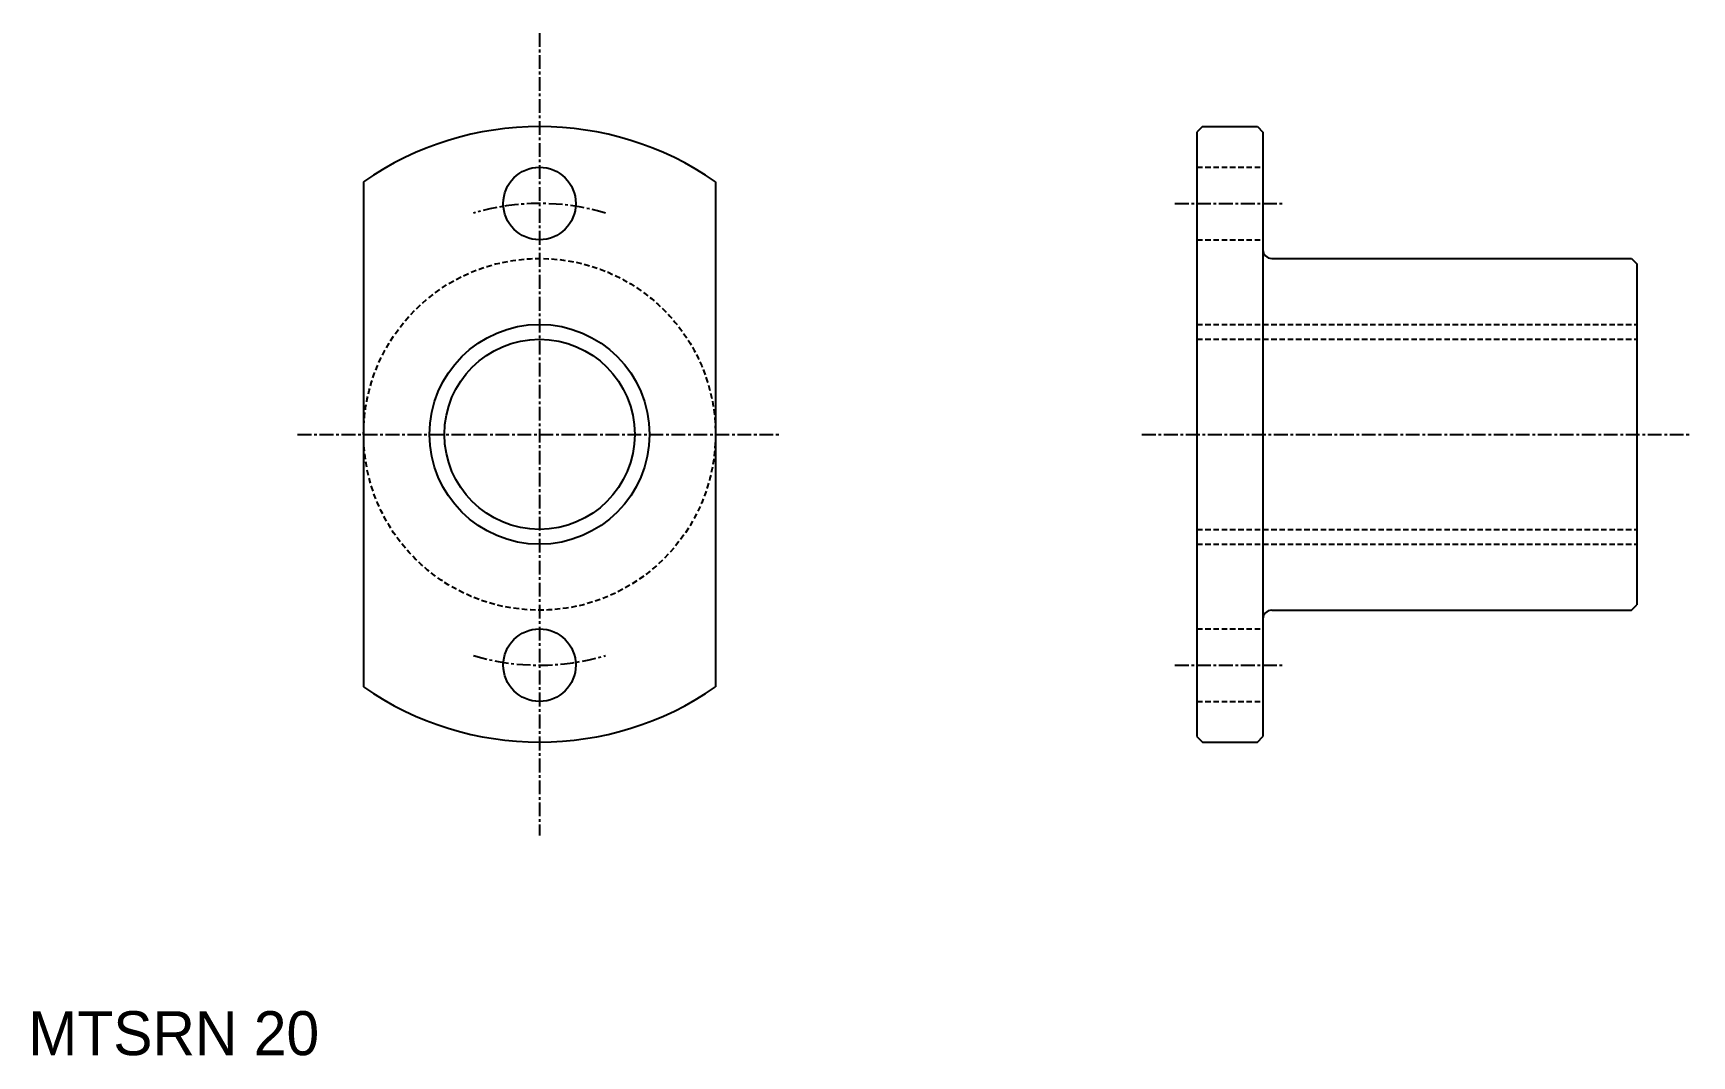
# Model space of a CAD drawing. Extents: x -28 to 123, y 178 to 271.
import ezdxf

# ---------------------------------------------------------------- set-up
doc = ezdxf.new("R2010")
doc.units = 0
doc.linetypes.add('CENTER', pattern=[2, 1.25, -0.25, 0.25, -0.25])
doc.linetypes.add('DASHED', pattern=[0.75, 0.5, -0.25])
doc.layers.get('0').update_dxf_attribs({"linetype": 'CONTINUOUS'})
doc.layers.add('CENTER', color=1, linetype='CENTER')

msp = doc.modelspace()

# ---------------------------------------------------------------- linework, layer by layer
at = {"color": 7, "linetype": 'CONTINUOUS'}
for p, q in [((78.05, 262.17), (77.55, 261.67)), ((77.55, 261.67), (77.55, 206.67)), ((78.05, 262.17), (83.05, 262.17)), ((83.05, 262.17), (83.55, 261.67)), ((83.55, 261.67), (83.55, 206.67)), ((1.77, 257.15), (1.77, 211.19)), ((33.77, 257.15), (33.77, 211.19)), ((84.35, 250.17), (117.05, 250.17)), ((117.05, 250.17), (117.55, 249.67)), ((117.55, 249.67), (117.55, 218.67)), ((77.55, 248.17), (77.55, 248.17)), ((77.55, 234.17), (77.55, 234.17)), ((84.35, 218.17), (117.05, 218.17)), ((117.05, 218.17), (117.55, 218.67)), ((77.55, 206.67), (78.05, 206.17)), ((83.05, 206.17), (83.55, 206.67)), ((78.05, 206.17), (83.05, 206.17))]:
    msp.add_line(p, q, dxfattribs=at)
at = {"color": 3, "linetype": 'DASHED'}
for p, q in [((77.55, 258.47), (83.55, 258.47)), ((77.55, 251.87), (83.55, 251.87)), ((77.55, 244.17), (117.55, 244.17)), ((77.55, 242.82), (117.55, 242.82)), ((77.55, 225.52), (117.55, 225.52)), ((77.55, 224.17), (117.55, 224.17)), ((77.55, 216.47), (83.55, 216.47)), ((77.55, 209.87), (83.55, 209.87))]:
    msp.add_line(p, q, dxfattribs=at)
at = {"color": 7, "linetype": 'CONTINUOUS'}
for centre, radius in [((17.77, 255.17), 3.3), ((17.77, 234.17), 8.65), ((17.77, 213.17), 3.3)]:
    msp.add_circle(centre, radius, dxfattribs=at)
at = {"color": 3, "linetype": 'DASHED'}
msp.add_circle((17.77, 234.17), 16, dxfattribs=at)
at = {"color": 3, "linetype": 'CONTINUOUS'}
msp.add_circle((17.77, 234.17), 10, dxfattribs=at)
at = {"color": 7, "linetype": 'CONTINUOUS'}
for centre, radius, start, end in [((17.77, 234.17), 28, 55.1501, 124.8499), ((84.35, 250.97), 0.8, 180, 270), ((84.35, 217.37), 0.8, 90, 180), ((17.77, 234.17), 28, 235.1501, 304.8499)]:
    msp.add_arc(centre, radius, start, end, dxfattribs=at)
at = {"layer": 'CENTER', "color": 1, "linetype": 'CENTER'}
for p, q in [((17.77, 270.67), (17.77, 197.67)), ((75.55, 255.17), (85.55, 255.17)), ((-4.23, 234.17), (39.77, 234.17)), ((72.55, 234.17), (122.55, 234.17)), ((75.55, 213.17), (85.55, 213.17))]:
    msp.add_line(p, q, dxfattribs=at)
for start, end in [(73.3985, 106.6015), (253.3985, 286.6015)]:
    msp.add_arc((17.77, 234.17), 21, start, end, dxfattribs=at)

# ---------------------------------------------------------------- texts
at = {"color": 7, "linetype": 'CONTINUOUS'}
msp.add_text('MTSRN 20', height=4, dxfattribs=at).set_placement((-28.72, 177.69))

doc.saveas('drawing.dxf')
